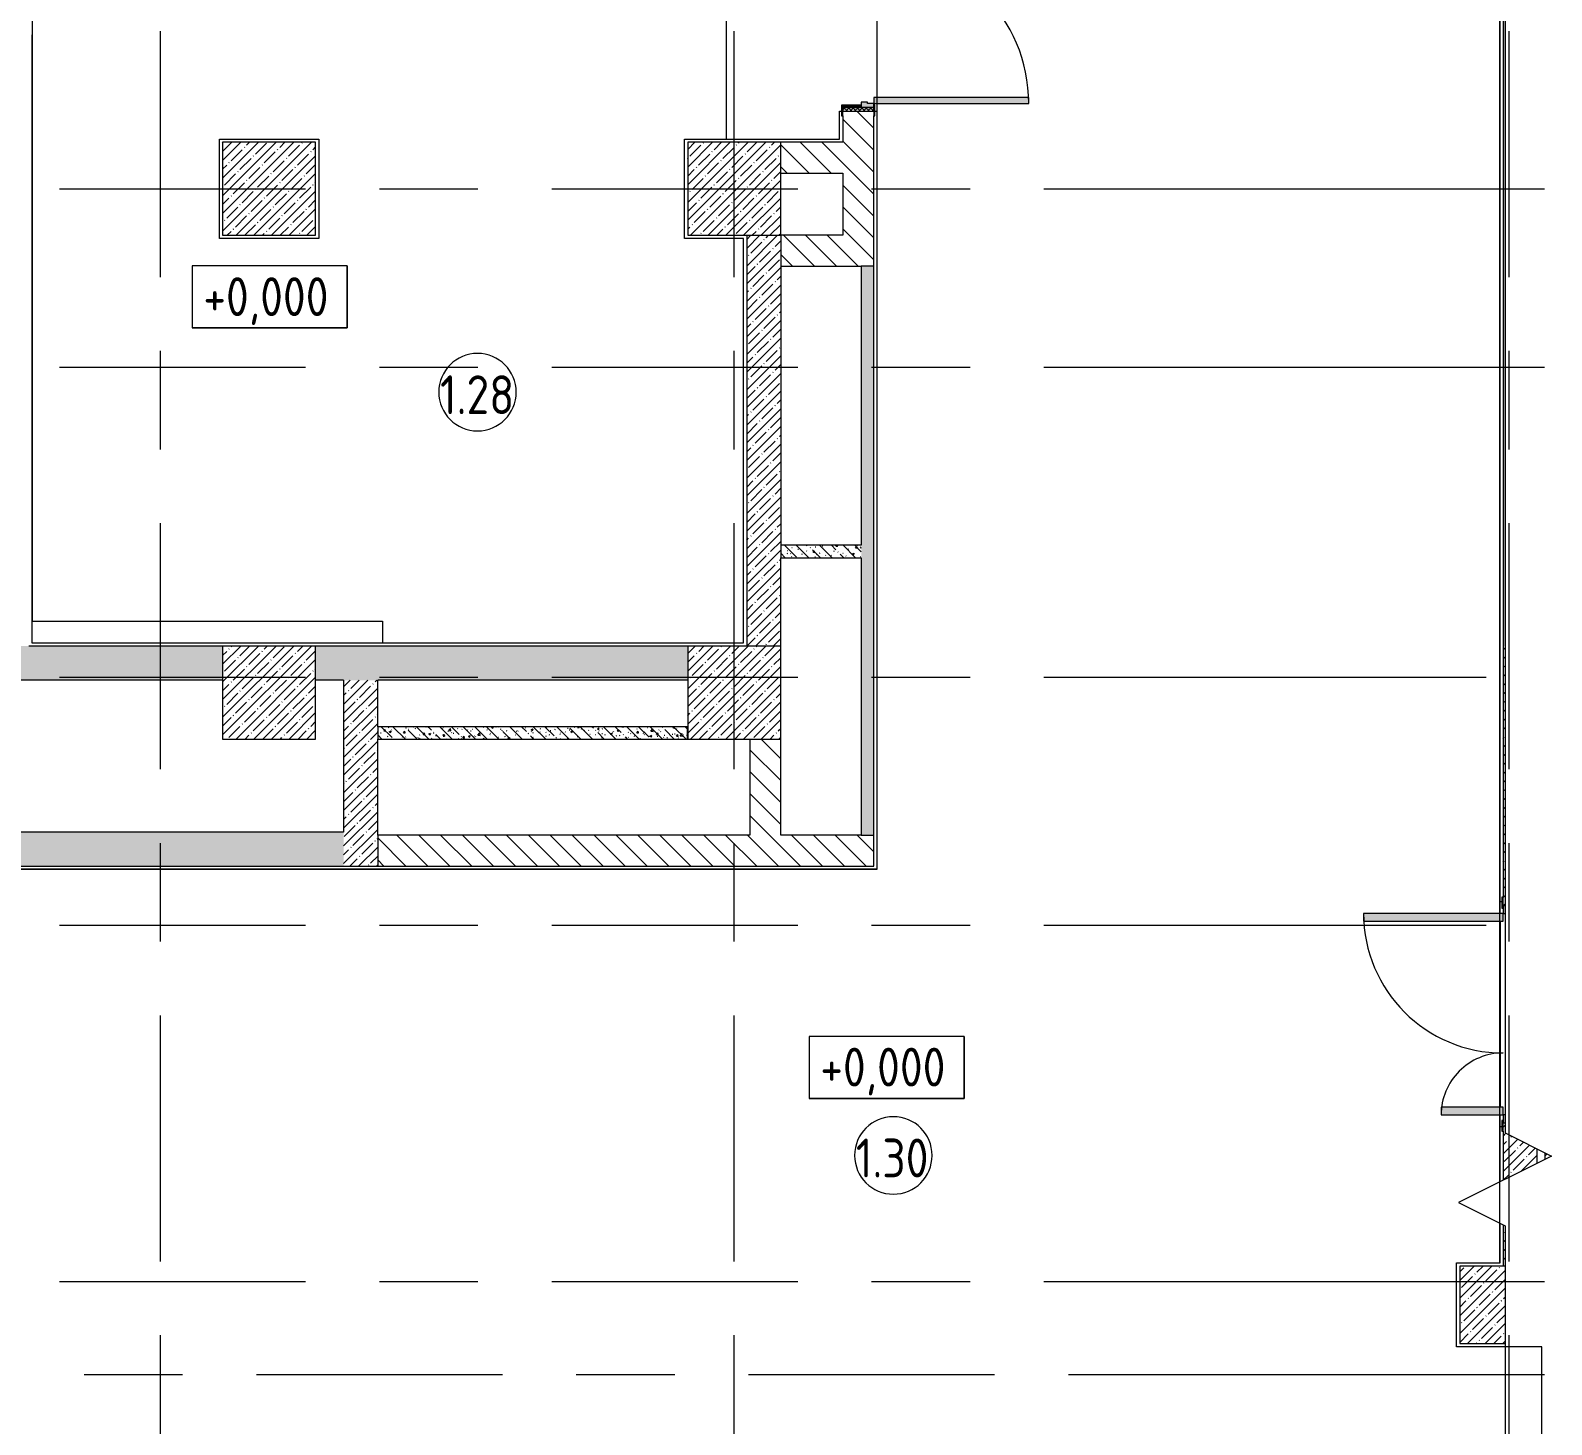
# Model space of a CAD drawing. Header units: millimetres. Extents: x -4029 to 232974, y -8553 to 104777.
# Drawn here: x 28770 to 38583, y 10178 to 19172 of the extents above; entities that cross this region are included whole.
import ezdxf

# ---------------------------------------------------------------- set-up
doc = ezdxf.new("R2010")
doc.units = ezdxf.units.MM
doc.linetypes.add('Осевая', pattern=[3175, 635, -476.25, 1587.5, -476.25])
for name, color, linetype, lineweight in [('A-AREA-BNDY', 7, 'Continuous', 9), ('A-AREA-IDEN', 7, 'Continuous', 9), ('A-DETL-GENF', 7, 'Continuous', 9), ('A-WALL-1', 7, 'Continuous', 13), ('G-ANNO-DIMS', 7, 'Continuous', 9), ('I-WALL', 7, 'Continuous', 9), ('S-COLS', 7, 'Continuous', 9), ('Оси', 7, 'Continuous', 9), ('Оси-2', 7, 'Осевая', 9)]:
    doc.layers.add(name, color=color, linetype=linetype, lineweight=lineweight)
for name, color, linetype, lineweight, true_color in [('A-DOOR-1', 7, 'Continuous', 9, 0xaaaaaa), ('A-DOOR-2', 7, 'Continuous', 9, 0xe2e2e2), ('A-DOOR-FRAM-1', 7, 'Continuous', 9, 0xe2e2e2), ('A-DOOR-FRAM-2', 7, 'Continuous', 9, 0xaaaaaa), ('A-FLOR-1', 7, 'Continuous', 9, 0xaaaaaa), ('I-WALL-1', 7, 'Continuous', 9, 0x787878)]:
    doc.layers.add(name, color=color, linetype=linetype, lineweight=lineweight, true_color=true_color)
doc.styles.add('GOST Common', font='', dxfattribs={"width": 0.9, "height": 250})
doc.styles.get('GOST Common').set_extended_font_data('GOST Common')
pattern_1 = [(45, (0, 0), (-57.02463, 57.02463), []), (45, (57.025, 0), (-57.02463, 57.02463), [100.806, -20.161, 3.353, -16.808])]
pattern_2 = [(135, (0, 0), (-75.43415, -75.43415), [106.68, -17.78, 3.556, -17.78]), (135, (0, 75.39), (-75.43415, -75.43415), []), (50, (0, 0), (127.52922, -11.15758), [13.335, -146.685]), (355, (0, 0), (-24.66966, 133.74002), [10.668, -117.348]), (100.451, (10.63, -0.93), (102.85973, 122.58178), [11.333, -124.663]), (46.184, (0, 35.56), (189.75516, -29.43036), [20.002, -220.027]), (96.636, (15.81, 33.1), (166.1822, 173.1996), [17, -186.995]), (351.184, (0, 35.56), (166.1839, 173.1976), [16.002, -176.022]), (21, (17.78, 26.67), (106.13027, -71.58603), [13.335, -146.685]), (326, (17.78, 26.67), (43.26188, 128.93175), [10.668, -117.348]), (71.451, (26.62, 20.7), (149.39198, 57.34505), [11.333, -124.663]), (37.5, (0, 0), (2.16223, 59.18836), [3.353, -112.573, 3.353, -115.773, -117.793]), (37.5, (0, 0), (2.16223, 59.18836), [-235.052, 3.353, -114.44]), (7.5, (0, 0), (46.77386, 70.12615), [3.353, -64.567, 3.353, -109.906, -44.894]), (7.5, (0, 0), (46.77386, 70.12615), [-181.178, 3.353, -41.542]), (327.5, (-39.65, 0), (94.91367, -4.010093), [3.353, -41.097, 3.353, -135.331, -184.023]), (327.5, (-39.65, 0), (94.91367, -4.010093), [-183.134, 3.353, -180.67]), (317.5, (-57.43, 0), (103.69057, 17.79882), [3.353, -54.432, 3.353, -88.748, -130.683]), (317.5, (-57.43, 0), (103.69057, 17.79882), [-149.885, 3.353, -127.33])]
pattern_3 = [(135, (0, 0), (-70.71068, -70.71068), [])]

# ---------------------------------------------------------------- blocks, each defined once
blk = doc.blocks.new('BSC_Колонна _Прямоугольная - 600х600-V21-План монтажа стен и перегородок 1 этажа в осях 1-12')
at = {"layer": 'S-COLS'}
h = blk.add_hatch(dxfattribs=at)
h.set_pattern_fill('FP_38', color=256, style=0, pattern_type=2)
h.set_pattern_definition([(45, (-33310, -18150), (-57.02463, 57.02463), []), (45, (-33252.975, -18150), (-57.02463, 57.02463), [100.806, -20.161, 3.353, -16.808])])
h.paths.add_polyline_path([(300, -300), (300, 300), (-300, 300), (-300, -300), (80.5, -300)])
for p, q in [((300, 300), (-300, 300)), ((-300, 300), (-300, -300)), ((300, -300), (300, 300)), ((-300, -300), (300, -300))]:
    blk.add_line(p, q, dxfattribs=at)
blk = doc.blocks.new('BSC_Колонна _Прямоугольная - 600х600-V28-План монтажа стен и перегородок 1 этажа в осях 1-12')
at = {"layer": 'S-COLS'}
h = blk.add_hatch(dxfattribs=at)
h.set_pattern_fill('FP_44', color=256, style=0, pattern_type=2)
h.set_pattern_definition([(45, (-33310, -14900), (-57.02463, 57.02463), []), (45, (-33252.975, -14900), (-57.02463, 57.02463), [100.806, -20.161, 3.353, -16.808])])
h.paths.add_polyline_path([(300, -300), (300, 300), (-300, 300), (-300, -300), (80.5, -300)])
for p, q in [((300, 300), (-300, 300)), ((-300, 300), (-300, -300)), ((300, -300), (300, 300)), ((-300, -300), (300, -300))]:
    blk.add_line(p, q, dxfattribs=at)
blk = doc.blocks.new('BSC_Колонна _Прямоугольная - 600х600-V31-План монтажа стен и перегородок 1 этажа в осях 1-12')
at = {"layer": 'S-COLS'}
h = blk.add_hatch(dxfattribs=at)
h.set_pattern_fill('FP_47', color=256, style=0, pattern_type=2)
h.set_pattern_definition([(45, (-30310, -14900), (-57.02463, 57.02463), []), (45, (-30252.975, -14900), (-57.02463, 57.02463), [100.806, -20.161, 3.353, -16.808])])
h.paths.add_polyline_path([(218.4, -300), (300, -300), (300, 300), (-300, 300), (-300, -300), (78.4, -300)])
for p, q in [((300, 300), (-300, 300)), ((-300, 300), (-300, -300)), ((300, -300), (300, 300)), ((-300, -300), (300, -300))]:
    blk.add_line(p, q, dxfattribs=at)
blk = doc.blocks.new('110_Дверь_СКБ_2Ст - Д-2 1450x2100h_Лестничная клетка EIS60-31891763-План монтажа стен и перегородок 1 этажа в осях 1-12')
at = {"layer": 'A-DOOR-2'}
for points in [[(612.5, 130), (612.5, 110), (662.5, 110), (662.5, 1010), (612.5, 1010)], [(-637.5, 510), (-637.5, 110), (-587.5, 110), (-587.5, 510)]]:
    blk.add_hatch(color=256, dxfattribs=at).paths.add_polyline_path(points)
h = blk.add_hatch(color=256, dxfattribs=at)
h.paths.add_polyline_path([(-687.5, 110), (-687.5, 97.3), (-637.5, 97.3), (-637.5, 110), (-657.8, 110)])
h.paths.add_polyline_path([(662.5, 97.3), (712.5, 97.3), (712.5, 110), (662.5, 110)])
at = {"layer": 'A-DOOR-FRAM-1'}
for points in [[(-742.5, 118), (-742.5, 110), (-672.5, 110), (-672.5, 118), (-712.5, 118)], [(697.5, 110), (767.5, 110), (767.5, 118), (697.5, 118)]]:
    blk.add_hatch(color=256, dxfattribs=at).paths.add_polyline_path(points)
at = {"layer": 'A-DOOR-1'}
for p, q in [((662.5, 1010), (612.5, 1010)), ((612.5, 1010), (612.5, 110)), ((662.5, 110), (662.5, 1010)), ((-637.5, 510), (-637.5, 110)), ((-587.5, 510), (-637.5, 510)), ((-587.5, 110), (-587.5, 510)), ((-637.5, 110), (-587.5, 110)), ((612.5, 110), (662.5, 110))]:
    blk.add_line(p, q, dxfattribs=at)
for centre, radius, start, end in [((662.5, 110), 900, 90, 180), ((-637.5, 110), 400, 360, 90)]:
    blk.add_arc(centre, radius, start, end, dxfattribs=at)
at = {"layer": 'A-DOOR-FRAM-2'}
for p, q in [((-672.5, 118), (-742.5, 118)), ((-742.5, 118), (-742.5, 110)), ((-742.5, 110), (-672.5, 110)), ((-637.5, 110), (-687.5, 110)), ((-687.5, 110), (-687.5, 97.3)), ((-672.5, 110), (-672.5, 118)), ((-637.5, 97.3), (-637.5, 110)), ((662.5, 110), (662.5, 97.3)), ((712.5, 110), (662.5, 110)), ((767.5, 118), (697.5, 118)), ((697.5, 118), (697.5, 110)), ((697.5, 110), (767.5, 110)), ((712.5, 97.3), (712.5, 110)), ((767.5, 110), (767.5, 118))]:
    blk.add_line(p, q, dxfattribs=at)
blk = doc.blocks.new('110_Дверь_СКБ_1Ст_Внутренняя1 - Д-4к_п__1100x2100h_Артистические EI30-23988509-План монтажа стен и перегородок 1 этажа в осях 1-12')
at = {"layer": 'A-DOOR-1'}
h = blk.add_hatch(dxfattribs=at)
h.set_pattern_fill('FP_52', color=256, style=0, pattern_type=2)
h.set_pattern_definition([(135, (1751.41, 164.685), (-14.14214, -14.14214), []), (225, (1751.41, 164.685), (14.14214, -14.14214), [])])
h.paths.add_polyline_path([(562.5, 100), (537.5, 100), (537.5, -100), (562.5, -100)])
at = {"layer": 'A-DOOR-2'}
h = blk.add_hatch(color=256, dxfattribs=at)
h.paths.add_polyline_path([(537.5, 100), (512.5, 100), (512.5, 60), (502.5, 60), (502.5, 20), (537.5, 20)])
h.paths.add_polyline_path([(-477.5, 60), (-487.5, 60), (-487.5, 100), (-512.5, 100), (-512.5, 20), (-477.5, 20), (-477.5, 44)])
at = {"layer": 'A-DOOR-FRAM-1'}
for points in [[(512.5, 100), (512.5, 1100), (472.5, 1100), (472.5, 100)], [(-497.5, 108), (-567.5, 108), (-567.5, 100), (-497.5, 100)], [(592.5, 108), (522.5, 108), (522.5, 100), (592.5, 100)], [(-497.5, 20), (-512.5, 20), (-512.5, -100), (-497.5, -100), (-497.5, -72.6)], [(537.5, 20), (522.5, 20), (522.5, -100), (537.5, -100)], [(-497.5, -100), (-567.5, -100), (-567.5, -108), (-497.5, -108)], [(592.5, -108), (592.5, -100), (522.5, -100), (522.5, -108), (562.5, -108)]]:
    blk.add_hatch(color=256, dxfattribs=at).paths.add_polyline_path(points)
at = {"layer": 'A-DOOR-FRAM-2'}
h = blk.add_hatch(dxfattribs=at)
h.set_pattern_fill('FP_53', color=256, style=0, pattern_type=2)
h.set_pattern_definition([(45, (-371.384, 164.685), (-14.1421, 14.1421), []), (135, (-371.384, 164.685), (-14.1421, -14.1421), [])])
h.paths.add_polyline_path([(-512.5, -100), (-512.5, 100), (-537.5, 100), (-537.5, -100)])
at = {"layer": 'A-DOOR-1'}
for p, q in [((512.5, 1100), (472.5, 1100)), ((472.5, 1100), (472.5, 100)), ((512.5, 100), (512.5, 1100)), ((472.5, 100), (512.5, 100))]:
    blk.add_line(p, q, dxfattribs=at)
blk.add_arc((512.5, 100), 1000, 90, 180, dxfattribs=at)
at = {"layer": 'A-DOOR-FRAM-2'}
for p, q in [((-497.5, 108), (-567.5, 108)), ((-567.5, 108), (-567.5, 100)), ((-567.5, 100), (-497.5, 100)), ((-512.5, 100), (-537.5, 100)), ((-537.5, 100), (-537.5, -100)), ((-487.5, 100), (-512.5, 100)), ((-512.5, 100), (-512.5, 20)), ((-512.5, -100), (-512.5, 100)), ((-497.5, 100), (-512.5, 100)), ((-512.5, 100), (-512.5, 99)), ((-512.5, 99), (-497.5, 99)), ((-497.5, 100), (-497.5, 108)), ((-497.5, 99), (-497.5, 100)), ((-487.5, 60), (-487.5, 100)), ((512.5, 100), (512.5, 60)), ((537.5, 100), (512.5, 100)), ((592.5, 108), (522.5, 108)), ((522.5, 108), (522.5, 100)), ((537.5, 100), (522.5, 100)), ((522.5, 100), (522.5, 99)), ((522.5, 100), (592.5, 100)), ((522.5, 99), (537.5, 99)), ((537.5, 20), (537.5, 100)), ((562.5, 100), (537.5, 100)), ((537.5, 100), (537.5, -100)), ((537.5, 99), (537.5, 100)), ((562.5, -100), (562.5, 100)), ((592.5, 100), (592.5, 108)), ((-512.5, 20), (-477.5, 20)), ((-497.5, 20), (-512.5, 20)), ((-512.5, 20), (-512.5, -100)), ((-497.5, -100), (-497.5, 20)), ((-477.5, 60), (-487.5, 60)), ((-477.5, 20), (-477.5, 60)), ((512.5, 60), (502.5, 60)), ((502.5, 60), (502.5, 20)), ((502.5, 20), (537.5, 20)), ((537.5, 20), (522.5, 20)), ((522.5, 20), (522.5, -100)), ((537.5, -100), (537.5, 20)), ((-497.5, -100), (-567.5, -100)), ((-567.5, -100), (-567.5, -108)), ((-567.5, -108), (-497.5, -108)), ((-537.5, -100), (-512.5, -100)), ((-512.5, -100), (-497.5, -100)), ((-497.5, -108), (-497.5, -100)), ((522.5, -100), (537.5, -100)), ((592.5, -100), (522.5, -100)), ((522.5, -100), (522.5, -108)), ((522.5, -108), (592.5, -108)), ((537.5, -100), (562.5, -100)), ((592.5, -108), (592.5, -100))]:
    blk.add_line(p, q, dxfattribs=at)
blk = doc.blocks.new('BSC_Колонна _Прямоугольная - 600х600-23728797-План монтажа стен и перегородок 1 этажа в осях 1-12')
at = {"layer": 'S-COLS'}
h = blk.add_hatch(dxfattribs=at)
h.set_pattern_fill('FP_70', color=256, style=0, pattern_type=2)
h.set_pattern_definition([(45, (-30310, -18150), (-57.02463, 57.02463), []), (45, (-30252.975, -18150), (-57.02463, 57.02463), [100.806, -20.161, 3.353, -16.808])])
h.paths.add_polyline_path([(-300, -300), (300, -300), (300, 300), (-300, 300), (-300, -276.9)])
for p, q in [((300, 300), (-300, 300)), ((-300, 300), (-300, -300)), ((300, -300), (300, 300)), ((-300, -300), (300, -300))]:
    blk.add_line(p, q, dxfattribs=at)
blk = doc.blocks.new('BSC_Колонна _Прямоугольная - 500х500-V60-План монтажа стен и перегородок 1 этажа в осях 1-12')
at = {"layer": 'S-COLS'}
h = blk.add_hatch(dxfattribs=at)
h.set_pattern_fill('FP_92', color=256, style=0, pattern_type=2)
h.set_pattern_definition([(45, (-38240, -10950), (-57.02463, 57.02463), []), (45, (-38182.975, -10950), (-57.02463, 57.02463), [100.806, -20.161, 3.353, -16.808])])
h.paths.add_polyline_path([(42.7, -250), (42.7, 250), (-250, 250), (-250, -250), (10, -250)])
for p, q in [((42.7, 250), (-250, 250)), ((-250, 250), (-250, -250)), ((-250, -250), (42.7, -250))]:
    blk.add_line(p, q, dxfattribs=at)
blk = doc.blocks.new('BSC_Колонна _Прямоугольная - 600х600-V79-План монтажа стен и перегородок 1 этажа в осях 1-12')
at = {"layer": 'S-COLS'}
for p, q in [((300, 300), (-300, 300)), ((-300, 300), (-300, -300)), ((300, -300), (300, 300)), ((-300, -300), (300, -300))]:
    blk.add_line(p, q, dxfattribs=at)
blk = doc.blocks.new('DET_L_Линия разрыва - М100-30654710-План монтажа стен и перегородок 1 этажа в осях 1-12')
at = {"layer": 'A-DETL-GENF'}
for p, q in [((11889.9, 300), (11739.9, 0)), ((12189.9, -300), (11889.9, 300)), ((11739.9, 0), (0, 0)), ((12339.9, 0), (12189.9, -300)), ((24079.7, 0), (12339.9, 0))]:
    blk.add_line(p, q, dxfattribs=at)
blk = doc.blocks.new('Марка_Помещения - Номер-25198446-План монтажа стен и перегородок 1 этажа в осях 1-12')
at = {"layer": 'A-AREA-IDEN'}
for start, end in [(360, 180), (180, 360)]:
    blk.add_arc((0, 0), 2.5, start, end, dxfattribs=at)
blk = doc.blocks.new('Высотные отметки - 10х4_h_-17668695-План монтажа стен и перегородок 1 этажа в осях 1-12')
at = {"layer": 'G-ANNO-DIMS'}
for p, q in [((-5, 4), (-5, 0)), ((5, 4), (-5, 4)), ((5, 4), (-5, 4)), ((-5, 4), (-5, 0)), ((5, 4), (5, 0)), ((5, 0), (5, 4)), ((5, 0), (-5, 0)), ((-5, 0), (5, 0))]:
    blk.add_line(p, q, dxfattribs=at)

msp = doc.modelspace()

# ---------------------------------------------------------------- hatches: boundary and pattern name
at = {"layer": 'I-WALL'}
h = msp.add_hatch(dxfattribs=at)
h.set_pattern_fill('FP_18', color=256, style=0, pattern_type=2)
h.set_pattern_definition(pattern_3)
h.paths.add_polyline_path([(34210, 17850.0001), (34210, 18650.0001), (34010, 18650.0001), (34010, 17850.0001), (34130, 17850.0001)])
h.paths.add_polyline_path([(34010, 19750.0001), (34210, 19750.0001), (34210, 23400), (34010, 23400), (34010, 19775.6001)])
h = msp.add_hatch(dxfattribs=at)
h.set_pattern_fill('FP_1', color=256, style=0, pattern_type=2)
h.set_pattern_definition(pattern_1)
h.paths.add_polyline_path([(38282.6518, 15200), (38282.6518, 21575.2782), (38270, 21575.2782), (38270, 15200)])
h.paths.add_polyline_path([(38270, 22975.2782), (38282.6518, 22975.2782), (38282.6518, 23400), (38270, 23400), (38270, 23004)])
h = msp.add_hatch(dxfattribs=at)
h.set_pattern_fill('FP_18', color=256, style=0, pattern_type=2)
h.set_pattern_definition(pattern_3)
h.paths.add_polyline_path([(33990, 18250.0001), (34010, 18250.0001), (34010, 18450.0001), (33610, 18450.0001), (33610.4735, 18250.0001)])
h = msp.add_hatch(dxfattribs=at)
h.set_pattern_fill('FP_1', color=256, style=0, pattern_type=2)
h.set_pattern_definition(pattern_1)
h.paths.add_polyline_path([(33610, 15200.0001), (33610.4735, 15200.0001), (33610, 17850.0001), (33390.4735, 17850.0001), (33390.4735, 15200.0001)])
h = msp.add_hatch(dxfattribs=at)
h.set_pattern_fill('FP_18', color=256, style=0, pattern_type=2)
h.set_pattern_definition(pattern_3)
h.paths.add_polyline_path([(33990, 17650.0001), (34210, 17650.0001), (34210, 17850.0001), (33610.4735, 17850.0001), (33610.4735, 17650.0001)])
h = msp.add_hatch(dxfattribs=at)
h.set_pattern_fill('FP_1', color=256, style=0, pattern_type=2)
h.set_pattern_definition(pattern_1)
h.paths.add_polyline_path([(30790, 14980.0001), (33010, 14980.0001), (33010, 15200.0001), (30610, 15200.0001), (30610, 14980.0001), (30630, 14980.0001)])
h.paths.add_polyline_path([(24340, 14980.0001), (25810, 14980.0001), (25810, 15200), (22510.0007, 15200), (22510, 14980.0001), (24205.0868, 14980.0001)])
h.paths.add_polyline_path([(26410, 14980.0001), (30010, 14980.0001), (30010, 15200), (26410, 15200.0001), (26410, 15087.9148)])
h = msp.add_hatch(dxfattribs=at)
h.set_pattern_fill('FP_1', color=256, style=0, pattern_type=2)
h.set_pattern_definition(pattern_1)
h.paths.add_polyline_path([(38282.6518, 11200), (38282.6518, 11459.8609), (38270, 11466.1868), (38270, 11200)])
h.paths.add_polyline_path([(38270, 11753.5349), (38490, 11863.5349), (38490, 11956.1868), (38282.6518, 12059.8609), (38282.6518, 12125), (38270, 12125), (38270, 11909.8609)])
h.paths.add_polyline_path([(38282.6518, 13525), (38282.6518, 15200), (38270, 15200), (38270, 13525)])
h = msp.add_hatch(dxfattribs=at)
h.set_pattern_fill('FP_1', color=256, style=0, pattern_type=2)
h.set_pattern_definition(pattern_1)
h.paths.add_polyline_path([(30790, 13780), (31010, 13780), (31010, 14980.0001), (30790, 14980.0001), (30790, 13980)])
h = msp.add_hatch(dxfattribs=at)
h.set_pattern_fill('FP_18', color=256, style=0, pattern_type=2)
h.set_pattern_definition(pattern_3)
h.paths.add_polyline_path([(33610.4735, 13980), (33610, 14600.0001), (33410.4735, 14600.0001), (33410.4735, 13980)])
h = msp.add_hatch(dxfattribs=at)
h.set_pattern_fill('FP_1', color=256, style=0, pattern_type=2)
h.set_pattern_definition(pattern_1)
h.paths.add_polyline_path([(24612.5691, 13780), (30790, 13780), (30790, 14000), (22590, 14000), (22590, 13780), (24590, 13780)])
h = msp.add_hatch(dxfattribs=at)
h.set_pattern_fill('FP_18', color=256, style=0, pattern_type=2)
h.set_pattern_definition(pattern_3)
h.paths.add_polyline_path([(34198.3464, 13780), (34210, 13780), (34210, 13980), (31010, 13980), (31010, 13780), (33666.252, 13780)])
h = msp.add_hatch(dxfattribs=at)
h.set_pattern_fill('FP_1', color=256, style=0, pattern_type=2)
h.set_pattern_definition(pattern_1)
h.paths.add_polyline_path([(38540, 11888.5349), (38582.6518, 11909.8609), (38540, 11931.1868), (38540, 11909.8609)])
at = {"layer": 'I-WALL-1'}
h = msp.add_hatch(dxfattribs=at)
h.set_pattern_fill('FP_43', color=256, style=0, pattern_type=2)
h.set_pattern_definition(pattern_2)
h.paths.add_polyline_path([(34210, 13980), (34210, 17650.0001), (34130, 17650.0001), (34130, 13980)])
h = msp.add_hatch(dxfattribs=at)
h.set_pattern_fill('FP_43', color=256, style=0, pattern_type=2)
h.set_pattern_definition(pattern_2)
h.paths.add_polyline_path([(34130, 15770.0001), (34130, 15850.0001), (33610.4735, 15850.0001), (33610.4735, 15770.0001), (34126.4444, 15770.0001)])
h = msp.add_hatch(dxfattribs=at)
h.set_pattern_fill('FP_43', color=256, style=0, pattern_type=2)
h.set_pattern_definition(pattern_2)
h.paths.add_polyline_path([(33009.7435, 14600.0001), (33009.7435, 14680), (31010, 14680), (31010, 14600.0001)])

# ---------------------------------------------------------------- linework, layer by layer
at = {"layer": 'A-AREA-BNDY', "flags": 128}
for points in [[(28061, 10879.5), (28040, 10879.5), (28040, 7921), (30210, 7921), (30210, 7883), (32710, 7883), (32710, 7921), (38519, 7921), (38519, 10679), (37969, 10679), (37969, 11221), (38249, 11221), (38249, 23003), (37619.5, 23003), (37476.9904, 23003), (36990, 23003), (36990, 23004), (35190, 23004), (35190, 23003), (34703.0096, 23003), (34560.5, 23003), (34231, 23003), (34231, 13759), (28061, 13759)], [(32989, 18471.0001), (33260, 18471.0001), (33260, 19879), (28781, 19879), (28781, 15361.0001), (31041, 15361.0001), (31041, 15221.0001), (33369.4735, 15221.0001), (33369.4735, 17829.0001), (32989, 17829.0001)], [(29989, 18471.0001), (30631, 18471.0001), (30631, 17829.0001), (29989, 17829.0001)]]:
    msp.add_lwpolyline(points, close=True, dxfattribs=at)
at = {"layer": 'A-FLOR-1'}
for p, q in [((34230, 23004), (34230, 18740.0001)), ((38250, 13475), (38250, 21550.2782)), ((28780, 19143.8816), (28780, 15220.0001)), ((33990, 18470.0001), (33990, 18650.0001)), ((33990, 18650.0001), (34002, 18650.0001)), ((34218, 18650.0001), (34230, 18650.0001)), ((34230, 18700.0001), (34230, 13760)), ((29990, 17830.0001), (29990, 18470.0001)), ((29990, 18470.0001), (30630, 18470.0001)), ((30630, 18470.0001), (30630, 17830.0001)), ((32990, 17830.0001), (32990, 18470.0001)), ((32990, 18470.0001), (33990, 18470.0001)), ((30630, 17830.0001), (29990, 17830.0001)), ((33370.4735, 17830.0001), (32990, 17830.0001)), ((33370.4735, 15220.0001), (33370.4735, 17830.0001)), ((28780, 15220.0001), (33370.4735, 15220.0001)), ((34230, 13760), (28060, 13760)), ((38262, 13550), (38250, 13550)), ((38250, 13425), (38250, 12225)), ((38250, 11743.5349), (38250, 12175)), ((38250, 12100), (38262, 12100)), ((38250, 11220), (38250, 11476.1868)), ((37970, 10680), (37970, 11220)), ((37970, 11220), (38250, 11220)), ((38282.6518, 10680), (37970, 10680))]:
    msp.add_line(p, q, dxfattribs=at)
at = {"layer": 'A-WALL-1'}
for p, q in [((34210, 17650.0001), (34130, 17650.0001)), ((33610.4735, 15850.0001), (33610.4735, 15770.0001)), ((31010, 14680), (31010, 14600)), ((31010, 13980), (31010, 13780)), ((34130, 13980), (34210, 13980))]:
    msp.add_line(p, q, dxfattribs=at)
at = {"layer": 'I-WALL'}
for p, q in [((38270, 21575.2782), (38270, 13580)), ((34010, 18620.0001), (34010, 18450.0001)), ((34210, 13780), (34210, 18620.0001)), ((34010, 18450.0001), (33610, 18450.0001)), ((33610, 18250.0001), (34010, 18250.0001)), ((34010, 18250.0001), (34010, 17850.0001)), ((33390.4735, 17850.0001), (33390.4735, 15200.0001)), ((34010, 17850.0001), (33610.4735, 17850.0001)), ((33610.4735, 17850.0001), (33610.4735, 15850.0001)), ((33610.4735, 17650.0001), (34130, 17650.0001)), ((34130, 17650.0001), (34130, 15850.0001)), ((34130, 15850.0001), (33610.4735, 15850.0001)), ((33610.4735, 15200.0001), (33610.4735, 15770.0001)), ((33610.4735, 15770.0001), (34130, 15770.0001)), ((34130, 15770.0001), (34130, 13980)), ((30010, 15200.0001), (28760, 15200.0001)), ((33010, 15200.0001), (30610, 15200.0001)), ((30010, 14980.0001), (26410, 14980.0001)), ((30790, 14980.0001), (30610, 14980.0001)), ((30790, 14980.0001), (30790, 14000)), ((33010, 14980.0001), (31010, 14980.0001)), ((31010, 14680), (31010, 14980.0001)), ((33009.7435, 14680), (31010, 14680)), ((33009.7435, 14600), (33009.7435, 14680)), ((31010, 14600), (33009.7435, 14600)), ((31010, 13980), (31010, 14600)), ((33410.4735, 14600.0001), (33410.4735, 13980)), ((33610.4735, 13980), (33610.4735, 14600.0001)), ((30790, 14000), (22790, 14000)), ((33410.4735, 13980), (31010, 13980)), ((34130, 13980), (33610.4735, 13980)), ((28040, 13780), (34210, 13780)), ((38270, 12070), (38270, 11753.5349)), ((38490, 11863.5349), (38490, 11956.1868)), ((38540, 11931.1868), (38540, 11888.5349)), ((38270, 11466.1868), (38270, 11200))]:
    msp.add_line(p, q, dxfattribs=at)
at = {"layer": 'Оси'}
for p, q in [((36035.9723, 18150.0001), (38535.9723, 18150.0001)), ((36035.9723, 17000.0001), (38535.9723, 17000.0001)), ((35660, 15000), (38160, 15000)), ((35660, 13400), (38160, 13400)), ((36035.9723, 11100), (38535.9723, 11100)), ((36035.9723, 10500), (38535.9723, 10500))]:
    msp.add_line(p, q, dxfattribs=at)
at = {"layer": 'Оси-2'}
for p, q in [((29610, 593.7414), (29610, 24898.0711)), ((33310, 593.7414), (33310, 24898.0711)), ((38310, 593.7414), (38310, 21299.7217)), ((-728.7494, 18150.0001), (36035.9723, 18150.0001)), ((-728.7494, 17000.0001), (36035.9723, 17000.0001)), ((-728.7494, 15000), (35660, 15000)), ((-728.7494, 13400), (35660, 13400)), ((-728.7494, 11100), (36035.9723, 11100)), ((541.2506, 10500), (36035.9723, 10500))]:
    msp.add_line(p, q, dxfattribs=at)

# ---------------------------------------------------------------- block references
at = {"layer": 'A-AREA-IDEN', "xscale": 99.99999999999993, "yscale": 99.99999999999993, "zscale": 99.99999999999993}
for p in [(31653.9804, 16838.1372), (34336.5797, 11913.9054)]:
    msp.add_blockref('Марка_Помещения - Номер-25198446-План монтажа стен и перегородок 1 этажа в осях 1-12', p, dxfattribs=at)
at = {"layer": 'A-DETL-GENF', "rotation": 90.00000000000031}
msp.add_blockref('DET_L_Линия разрыва - М100-30654710-План монтажа стен и перегородок 1 этажа в осях 1-12', (38282.6518, -280), dxfattribs=at)
at = {"layer": 'A-DOOR-1'}
for name, p, rotation in [('110_Дверь_СКБ_1Ст_Внутренняя1 - Д-4к_п__1100x2100h_Артистические EI30-23988509-План монтажа стен и перегородок 1 этажа в осях 1-12', (34110, 19212.5001), 269.9999999999999), ('110_Дверь_СКБ_2Ст - Д-2 1450x2100h_Лестничная клетка EIS60-31891763-План монтажа стен и перегородок 1 этажа в осях 1-12', (38380, 12812.5), 89.99999999999991)]:
    msp.add_blockref(name, p, dxfattribs=dict(at, rotation=rotation))
at = {"layer": 'G-ANNO-DIMS', "xscale": 99.99999999999993, "yscale": 99.99999999999993, "zscale": 99.99999999999993}
for p in [(30314.1727, 17252.6249), (34294.0062, 12282.2551)]:
    msp.add_blockref('Высотные отметки - 10х4_h_-17668695-План монтажа стен и перегородок 1 этажа в осях 1-12', p, dxfattribs=at)
at = {"layer": 'S-COLS'}
for name, p in [('BSC_Колонна _Прямоугольная - 600х600-23728797-План монтажа стен и перегородок 1 этажа в осях 1-12', (30310, 18150.0001)), ('BSC_Колонна _Прямоугольная - 600х600-V79-План монтажа стен и перегородок 1 этажа в осях 1-12', (30310, 18150.0001)), ('BSC_Колонна _Прямоугольная - 600х600-V21-План монтажа стен и перегородок 1 этажа в осях 1-12', (33310, 18150.0001)), ('BSC_Колонна _Прямоугольная - 600х600-V31-План монтажа стен и перегородок 1 этажа в осях 1-12', (30310, 14900)), ('BSC_Колонна _Прямоугольная - 600х600-V28-План монтажа стен и перегородок 1 этажа в осях 1-12', (33310, 14900.0001)), ('BSC_Колонна _Прямоугольная - 500х500-V60-План монтажа стен и перегородок 1 этажа в осях 1-12', (38240, 10950))]:
    msp.add_blockref(name, p, dxfattribs=at)

# ---------------------------------------------------------------- texts
at = {"layer": 'A-AREA-IDEN', "char_height": 250, "width": 606.07575, "attachment_point": 1, "style": 'GOST Common'}
for s, insert in [('1.28', (31412.0972, 16946.6966)), ('1.30', (34094.6965, 12022.4647))]:
    msp.add_mtext(s, dxfattribs=dict(at, insert=insert))
at = {"layer": 'G-ANNO-DIMS', "char_height": 250, "width": 1028.822569, "attachment_point": 1, "line_spacing_factor": 1.022761, "style": 'GOST Common'}
for insert in [(29885.4967, 17579.3319), (33865.3301, 12608.9621)]:
    msp.add_mtext('+0,000', dxfattribs=dict(at, insert=insert))

doc.saveas('drawing.dxf')
